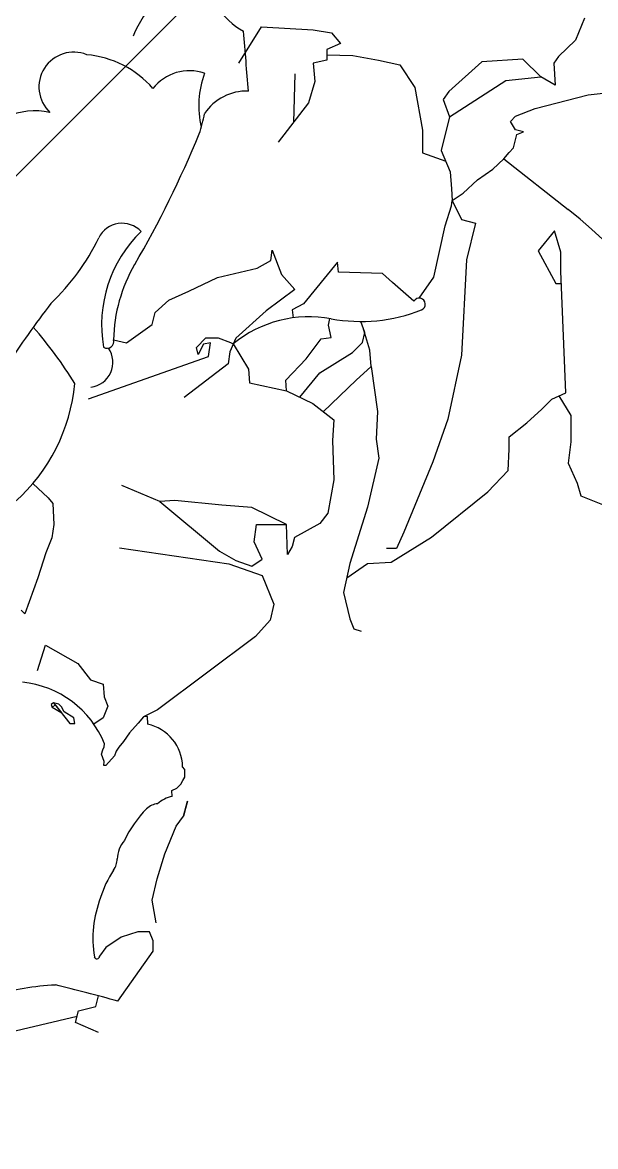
# Model space of a CAD drawing. Header units: millimetres. Extents: x 71641 to 191108, y -23091 to 29972.
# Drawn here: x 86157.9 to 86265.9, y -3643.3 to -3431.7 of the extents above; entities that cross this region are included whole.
import ezdxf

# ---------------------------------------------------------------- set-up
doc = ezdxf.new("R2010")
doc.units = ezdxf.units.MM
doc.layers.add('3', color=5, linetype='Continuous')
doc.styles.get("Standard").update_dxf_attribs({"font": 'SimSun.ttf', "height": 150})

# ---------------------------------------------------------------- blocks, each defined once
blk = doc.blocks.new('ge')
at = {"layer": '3', "color": 137}
for p, q in [((84625.47, -3959.87), (85033.87, -3551.47)), ((84954.52, -3651.58), (84958.82, -3644.72)), ((84958.82, -3644.72), (84968.55, -3645.29)), ((85019.71, -3643.11), (85017.99, -3647.21)), ((84968.55, -3645.29), (84971.98, -3645.86)), ((84971.98, -3645.86), (84973.7, -3647.87)), ((84973.7, -3647.87), (84971.12, -3649.01)), ((85017.99, -3647.21), (85014.81, -3650.29)), ((84971.12, -3651.01), (84968.55, -3651.58)), ((84971.12, -3649.01), (84971.12, -3651.01)), ((84971.12, -3650.01), (84975.99, -3650.15)), ((84975.99, -3650.15), (84980.85, -3651.01)), ((84980.85, -3651.01), (84984.86, -3651.87)), ((85008.08, -3650.81), (85000.32, -3651.32)), ((85011.45, -3654.17), (85008.08, -3650.81)), ((85014.81, -3650.29), (85013.91, -3651.58)), ((84968.55, -3651.58), (84968.83, -3655.02)), ((84984.86, -3651.87), (84987.72, -3656.16)), ((85000.32, -3651.32), (84994.11, -3656.88)), ((85013.91, -3651.58), (85014.17, -3655.72)), ((84965.11, -3653.59), (84964.83, -3662.74)), ((84968.83, -3655.02), (84967.69, -3659.02)), ((84994.24, -3661.67), (85004.85, -3654.81)), ((85004.85, -3654.81), (85011.45, -3654.17)), ((85014.17, -3655.72), (85011.45, -3654.17)), ((84987.72, -3656.16), (84989.15, -3664.17)), ((84994.11, -3656.88), (84993.07, -3658.44)), ((85020.38, -3657.53), (85035.78, -3655.85)), ((84967.69, -3659.02), (84961.96, -3666.46)), ((84993.07, -3658.44), (84994.24, -3661.67)), ((85010.41, -3660.12), (85020.38, -3657.53)), ((84994.24, -3661.67), (84992.68, -3668.01)), ((85005.75, -3662.57), (85006.66, -3661.54)), ((85006.66, -3661.54), (85010.41, -3660.12)), ((85006.66, -3664.13), (85005.75, -3662.57)), ((84989.15, -3664.17), (84989.15, -3668.46)), ((85006.27, -3667.49), (85006.92, -3665.03)), ((85008.21, -3664.51), (85006.66, -3664.13)), ((85006.92, -3665.03), (85008.21, -3664.51)), ((84992.68, -3668.01), (84994.36, -3672.02)), ((85005.49, -3668.39), (85006.27, -3667.49)), ((84989.15, -3668.46), (84993.52, -3670.01)), ((85002.39, -3671.5), (85004.46, -3669.56)), ((85004.46, -3669.56), (85005.49, -3668.39)), ((85004.46, -3669.56), (85016.62, -3679.13)), ((84994.36, -3672.02), (84994.62, -3675.25)), ((84999.54, -3673.57), (85002.39, -3671.5)), ((84996.82, -3676.02), (84999.54, -3673.57)), ((84994.62, -3675.25), (84994.75, -3677.45)), ((84994.75, -3677.45), (84996.82, -3676.02)), ((84993.44, -3682.2), (84994.63, -3678.42)), ((84994.63, -3678.42), (84994.75, -3677.45)), ((84994.75, -3677.45), (84996.52, -3681.02)), ((84991.31, -3691.89), (84993.44, -3682.2)), ((84996.52, -3681.02), (84999.12, -3681.73)), ((84999.12, -3681.73), (84997.46, -3688.59)), ((85014.02, -3683.15), (85010.95, -3686.93)), ((85015.2, -3687.17), (85014.02, -3683.15)), ((85014.02, -3683.15), (85014.02, -3683.15)), ((84960.53, -3688.76), (84960.82, -3686.76)), ((84960.82, -3686.76), (84962.54, -3691.34)), ((85010.95, -3686.93), (85014.26, -3693.08)), ((84957.96, -3690.19), (84960.53, -3688.76)), ((84973.1, -3689.06), (84966.71, -3696.86)), ((84973.34, -3690.95), (84973.1, -3689.06)), ((84997.46, -3688.59), (84996.52, -3706.55)), ((85015.2, -3690.71), (85015.2, -3687.17)), ((84950.52, -3691.91), (84957.96, -3690.19)), ((84981.62, -3691.19), (84973.34, -3690.95)), ((84983.51, -3692.84), (84981.62, -3691.19)), ((85016.15, -3713.64), (85015.2, -3690.71)), ((84945.08, -3694.48), (84950.52, -3691.91)), ((84962.54, -3691.34), (84965.11, -3694.2)), ((84987.53, -3696.39), (84983.51, -3692.84)), ((84988.53, -3695.81), (84991.31, -3691.89)), ((85014.26, -3693.08), (85015.3, -3693.03)), ((85015.3, -3693.03), (85015.3, -3693.03)), ((84941.36, -3696.2), (84945.08, -3694.48)), ((84965.11, -3694.2), (84959.68, -3698.2)), ((84938.78, -3698.49), (84941.36, -3696.2)), ((84966.71, -3696.86), (84964.59, -3698.04)), ((84938.21, -3700.77), (84938.78, -3698.49)), ((84959.68, -3698.2), (84953.95, -3703.35)), ((84964.59, -3698.04), (84964.78, -3699.52)), ((84971.44, -3700.88), (84971.66, -3699.65)), ((84933.35, -3704.21), (84938.21, -3700.77)), ((84971.92, -3703.24), (84971.44, -3700.88)), ((84978.3, -3702.29), (84977.54, -3700.21)), ((84979.25, -3705.6), (84977.92, -3701.25)), ((84930.93, -3703.65), (84933.35, -3704.21)), ((84946.54, -3705.11), (84948.33, -3703.26)), ((84948.33, -3703.26), (84950.63, -3703.32)), ((84950.63, -3703.32), (84952.93, -3704.15)), ((84953.95, -3703.35), (84952.81, -3705.92)), ((84967.19, -3707.26), (84970.03, -3703.48)), ((84970.03, -3703.48), (84971.92, -3703.24)), ((84977.83, -3704.19), (84978.3, -3702.29)), ((84946.86, -3706.45), (84946.54, -3705.11)), ((84947.88, -3704.47), (84946.86, -3706.45)), ((84949.16, -3704.22), (84947.88, -3704.47)), ((84948.8, -3706.78), (84949.16, -3704.22)), ((84952.81, -3705.92), (84952.52, -3708.21)), ((84952.93, -3704.15), (84953.48, -3704.4)), ((84953.48, -3704.4), (84956.34, -3709.17)), ((84969.79, -3709.86), (84975.94, -3706.08)), ((84975.94, -3706.08), (84977.83, -3704.19)), ((84979.49, -3708.68), (84979.25, -3705.6)), ((84926.19, -3714.79), (84948.8, -3706.78)), ((84952.52, -3708.21), (84944.22, -3714.5)), ((84948.8, -3706.78), (84948.8, -3706.78)), ((84963.4, -3711.28), (84967.19, -3707.26)), ((84996.52, -3706.55), (84993.92, -3718.6)), ((84956.34, -3709.17), (84956.55, -3711.78)), ((84966, -3714.49), (84969.79, -3709.86)), ((84976.65, -3711.28), (84979.49, -3708.68)), ((84979.49, -3708.68), (84980.67, -3717.19)), ((84956.55, -3711.78), (84963.5, -3713.29)), ((84963.5, -3713.29), (84963.4, -3711.28)), ((84970.45, -3717.2), (84976.65, -3711.28)), ((84963.5, -3713.29), (84968.5, -3715.68)), ((85013.55, -3714.82), (85016.15, -3713.64)), ((85014.85, -3714.23), (85017.1, -3717.9)), ((84968.5, -3715.68), (84972.41, -3718.72)), ((85011.66, -3716.71), (85013.55, -3714.82)), ((84972.41, -3718.72), (84972.19, -3722.63)), ((84980.67, -3717.19), (84980.43, -3722.39)), ((84993.92, -3718.6), (84991.08, -3726.64)), ((85008.82, -3719.31), (85011.66, -3716.71)), ((85017.1, -3717.9), (85017.1, -3722.86)), ((85005.51, -3721.91), (85008.82, -3719.31)), ((84972.19, -3722.63), (84972.41, -3730.01)), ((84980.43, -3722.39), (84980.91, -3725.93)), ((85005.51, -3724.28), (85005.51, -3721.91)), ((85017.1, -3722.86), (85016.62, -3726.88)), ((85005.27, -3728.3), (85005.51, -3724.28)), ((84980.91, -3725.93), (84978.78, -3735.15)), ((84991.08, -3726.64), (84985.64, -3739.88)), ((85016.62, -3726.88), (85018.28, -3730.66)), ((85001.49, -3732.31), (85005.27, -3728.3)), ((84915.71, -3730.72), (84918.58, -3733.45)), ((84939.61, -3734.13), (84932.45, -3731.09)), ((84972.41, -3730.01), (84971.32, -3736.3)), ((85018.28, -3730.66), (85018.99, -3733.02)), ((84918.58, -3733.45), (84919.47, -3734.47)), ((84990.84, -3740.82), (85001.49, -3732.31)), ((85018.99, -3733.02), (85023.72, -3734.91)), ((84919.47, -3734.47), (84919.68, -3738.43)), ((84942.44, -3733.91), (84939.61, -3734.13)), ((84939.61, -3734.13), (84950.91, -3743.46)), ((84951.34, -3734.78), (84942.44, -3733.91)), ((84956.99, -3735.21), (84951.34, -3734.78)), ((84963.5, -3738.47), (84956.99, -3735.21)), ((84978.78, -3735.15), (84975.47, -3745.79)), ((84971.32, -3736.3), (84969.8, -3738.25)), ((84919.68, -3738.43), (84919.27, -3740.96)), ((84957.42, -3741.73), (84957.86, -3738.47)), ((84957.86, -3738.47), (84963.5, -3738.47)), ((84963.72, -3744.11), (84963.5, -3738.47)), ((84969.8, -3738.25), (84965.02, -3740.86)), ((84985.64, -3739.88), (84984.22, -3742.95)), ((84919.27, -3740.96), (84918.17, -3743.76)), ((84958.94, -3744.98), (84957.42, -3741.73)), ((84965.02, -3740.86), (84964.59, -3742.59)), ((84983.27, -3745.55), (84990.84, -3740.82)), ((84918.17, -3743.76), (84916.67, -3748.47)), ((84932.01, -3742.81), (84952.64, -3745.85)), ((84950.91, -3743.46), (84953.95, -3745.2)), ((84964.59, -3742.59), (84963.72, -3744.11)), ((84984.22, -3742.95), (84982.33, -3742.95)), ((84952.64, -3745.85), (84958.94, -3748.02)), ((84953.95, -3745.2), (84956.99, -3746.28)), ((84956.99, -3746.28), (84958.94, -3744.98)), ((84975.47, -3745.79), (84974.28, -3751.22)), ((84974.87, -3748.51), (84978.78, -3745.79)), ((84978.78, -3745.79), (84983.27, -3745.55)), ((84958.94, -3748.02), (84961.11, -3753.45)), ((84916.67, -3748.47), (84914.21, -3755.24)), ((84974.28, -3751.22), (84975.47, -3756.19)), ((84914.21, -3755.24), (84913.53, -3754.55)), ((84961.11, -3753.45), (84960.46, -3756.48)), ((84960.46, -3756.48), (84957.64, -3759.52)), ((84975.47, -3756.19), (84976.18, -3758.08)), ((84976.18, -3758.08), (84977.59, -3758.55)), ((84916.58, -3765.93), (84918.1, -3761.15)), ((84918.1, -3761.15), (84924.18, -3764.62)), ((84957.64, -3759.52), (84939.17, -3773.31)), ((84924.18, -3764.62), (84926.57, -3767.66)), ((84926.57, -3767.66), (84928.96, -3768.53)), ((84928.96, -3768.53), (84929.17, -3770.92)), ((84929.17, -3770.92), (84929.83, -3772.65)), ((84919.62, -3772), (84919.14, -3772.34)), ((84919.14, -3772.34), (84919.32, -3772.87)), ((84919.32, -3772.87), (84919.93, -3772.4)), ((84921.14, -3773.96), (84919.32, -3772.87)), ((84919.62, -3772), (84922.66, -3775.91)), ((84920.6, -3772.27), (84919.62, -3772)), ((84919.93, -3772.4), (84921.14, -3773.96)), ((84921.09, -3772.76), (84920.6, -3772.27)), ((84921.62, -3773.73), (84921.09, -3772.76)), ((84923.42, -3774.82), (84921.62, -3773.73)), ((84929.83, -3772.65), (84928.96, -3774.82)), ((84939.17, -3773.31), (84936.56, -3774.63)), ((84922.66, -3775.91), (84923.61, -3775.91)), ((84923.61, -3775.91), (84923.42, -3774.82)), ((84928.96, -3774.82), (84927.21, -3776.04)), ((84935.56, -3775.84), (84933.94, -3777.68)), ((84936.56, -3774.63), (84935.56, -3775.84)), ((84937.32, -3774.59), (84936.56, -3774.63)), ((84937.35, -3776.04), (84937.32, -3774.59)), ((84933.94, -3777.68), (84932.78, -3779.29)), ((84929.12, -3780.3), (84929.2, -3779.74)), ((84932.78, -3779.29), (84931.89, -3780.34)), ((84928.67, -3781.71), (84928.87, -3780.9)), ((84929.12, -3783.07), (84928.67, -3781.71)), ((84928.87, -3780.9), (84929.12, -3780.3)), ((84931.09, -3781.99), (84929.48, -3783.84)), ((84931.41, -3781.14), (84931.09, -3781.99)), ((84931.89, -3780.34), (84931.41, -3781.14)), ((84929.07, -3783.84), (84929.12, -3783.07)), ((84929.48, -3783.84), (84929.07, -3783.84)), ((84944.37, -3784.56), (84943.93, -3784.06)), ((84944, -3786.63), (84944.37, -3786.01)), ((84944.37, -3786.01), (84944.37, -3784.56)), ((84941.92, -3788.52), (84942.87, -3788.08)), ((84941.99, -3789.65), (84941.92, -3788.52)), ((84942.87, -3788.08), (84943.62, -3787.32)), ((84943.62, -3787.32), (84944, -3786.63)), ((84944.12, -3793.36), (84944.83, -3790.52)), ((84944.83, -3790.52), (84944.48, -3791.94)), ((84944.48, -3791.94), (84944.12, -3793.36)), ((84942.7, -3795.25), (84944.12, -3793.36)), ((84940.57, -3800.45), (84942.7, -3795.25)), ((84939.16, -3805.17), (84940.57, -3800.45)), ((84938.21, -3809.19), (84939.16, -3805.17)), ((84938.92, -3813.45), (84938.21, -3809.19)), ((84932.37, -3816.13), (84929.47, -3818.06)), ((84935.5, -3815.17), (84932.37, -3816.13)), ((84937.67, -3815.17), (84935.5, -3815.17)), ((84938.4, -3816.85), (84937.67, -3815.17)), ((84929.47, -3818.06), (84928.27, -3819.74)), ((84938.4, -3818.78), (84938.4, -3816.85)), ((84928.27, -3819.74), (84928.27, -3819.74)), ((84931.74, -3828.2), (84938.4, -3818.78)), ((84927.55, -3829.22), (84928.08, -3827.21)), ((84923.77, -3832.19), (84924.31, -3830.03)), ((84924.31, -3830.03), (84927.55, -3829.22)), ((84924.04, -3831.11), (84910.26, -3834.35)), ((84928.09, -3834.08), (84923.77, -3832.19))]:
    blk.add_line(p, q, dxfattribs=at)
for centre, radius, start, end in [((84956.77, -3655.82), 24.07, 118.1116, 157.1123), ((84961.89, -3633.7), 13.51, 182.9984, 241.4609), ((81348.85, -3937.17), 3618.35, 4.44336, 4.62241), ((84923.41, -3656.05), 6.56, 67.8824, 226.844), ((84924.19, -3668.65), 18.75, 41.0015, 84.8197), ((84945.25, -3661.8), 8.81, 71.4012, 141.7423), ((84964.42, -3659.55), 17.46, 159.5533, 193.5089), ((84955.98, -3666.34), 9.51, 87.9326, 146.3978), ((84916.11, -3674.61), 14.05, 78.4737, 146.8552), ((84919.7, -3655.6), 28.89, 341.2709, 349.0629), ((84766.84, -3591.15), 194.71, 329.6664, 337.7496), ((84948.7, -3764.18), 108.84, 3.6374, 51.3903), ((84932.53, -3686.62), 4.9, 43.1664, 153.9864), ((84889.35, -3665.55), 43.15, 313.5901, 333.9864), ((84953.13, -3700.84), 24.47, 134.103, 189.9547), ((84959.94, -3704.14), 29.02, 149.6664, 179.031), ((85102.51, -3835.99), 230.24, 142.8045, 146.4093), ((84988.53, -3696.97), 1.15, 291.5281, 149.714), ((84967.8, -3722.04), 22.72, 79.5701, 129.0741), ((84977.54, -3669.13), 31.08, 259.5701, 291.5281), ((84859.8, -3750.67), 74.65, 31.2788, 41.414), ((84929.68, -3703.96), 1.29, 239.7226, 14.2192), ((84926.09, -3707.92), 4.7, 276.5832, 35.0296), ((84889.7, -3708.75), 34.05, 311.6568, 354.6776), ((84911.96, -3786.64), 18.57, 21.8239, 84.4868), ((84935.56, -3784.22), 8.37, 1.0733, 77.7111), ((84942.84, -3794.81), 5.23, 99.3646, 133.7387), ((84951.77, -3806.64), 20.71, 134.9112, 155.1792), ((84939.45, -3794.27), 3.25, 93.9447, 134.9112), ((84937.22, -3801.6), 5.6, 139.267, 178.3558), ((84927.42, -3801.19), 4.21, 325.8133, 357.2974), ((84946.25, -3813.98), 18.55, 145.8133, 163.4572), ((84948.43, -3816.44), 21.41, 158.7849, 189.2385), ((84927.77, -3819.74), 0.499, 195.9927, 0.0096), ((84922.94, -3878.87), 53.8, 93.1942, 105.819), ((84812.88, -4263.85), 451.58, 74.7387, 76.2846)]:
    blk.add_arc(centre, radius, start, end, dxfattribs=at)
at = {"flags": 9}
for tag in ['YSIZE', 'XSIZE']:
    blk.add_attdef(tag, (85291.87, -4495.04), '', height=0.4, dxfattribs=at)

msp = doc.modelspace()

# ---------------------------------------------------------------- block references
msp.add_blockref('ge', (1244.18, 212.25))

doc.saveas('drawing.dxf')
